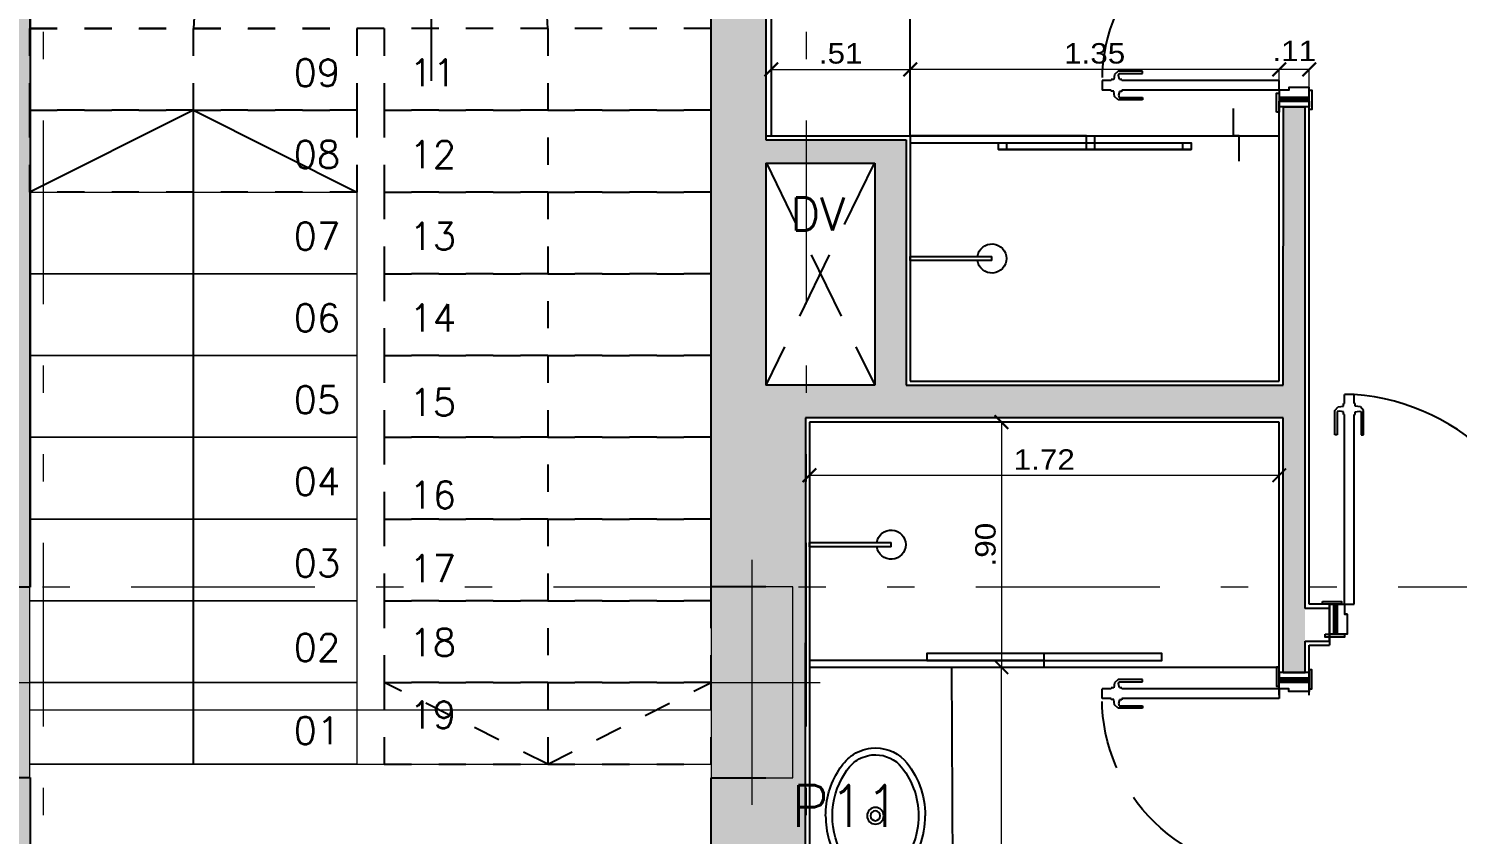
# Model space of a CAD drawing. Header units: metres. Extents: x 219 to 707, y -561 to -17.
# Drawn here: x 355.59 to 360.83, y -174.68 to -171.73 of the extents above; entities that cross this region are included whole.
import ezdxf
from ezdxf.enums import TextEntityAlignment as Align

# ---------------------------------------------------------------- set-up
doc = ezdxf.new("R2010")
doc.units = ezdxf.units.M
doc.linetypes.add('CYPE_RAYAPUNTOPUNTO', pattern=[0.45, 0.225, -0.075, 0, -0.075, 0, -0.075])
doc.linetypes.add('HIDDEN', pattern=[0.375, 0.25, -0.125])
for name, color, linetype in [('1', 1, 'Continuous'), ('2', 2, 'Continuous'), ('A-Aberturas', 2, 'Continuous'), ('A-Equipamiento fijo', 253, 'Continuous'), ('A-Muros', 4, 'Continuous'), ('A-Proyección', 1, 'HIDDEN'), ('A-Revoques', 1, 'Continuous'), ('A-Texto', 3, 'Continuous'), ('Dr Ejes en bloque', 4, 'Continuous'), ('TCOTA', 1, 'Continuous')]:
    doc.layers.add(name, color=color, linetype=linetype)
for name, color, linetype, lineweight in [('COTAS_REPLANTEO', 7, 'CYPE_RAYAPUNTOPUNTO', 0), ('ESC_ESCALON', 2, 'Continuous', 0), ('PILAR_EJES', 1, 'Continuous', 0), ('PILAR_HORMIGON', 5, 'Continuous', 20), ('PILAR_REF', 253, 'Continuous', 0), ('VIG_CARAS', 253, 'Continuous', 9)]:
    doc.layers.add(name, color=color, linetype=linetype, lineweight=lineweight)
for name, color, linetype, transparency in [('M-Muro hueco 11', 141, 'Continuous', 0.5), ('M1-Muro Común 20', 12, 'Continuous', 0.5), ('M3- Muro Hueco 15', 113, 'Continuous', 0.7)]:
    doc.layers.add(name, color=color, linetype=linetype, transparency=transparency)
doc.styles.add('1-50', font='arial.ttf', dxfattribs={"width": 1.1, "height": 0.075})
doc.styles.add('CYPETXT', font='romans', dxfattribs={"height": 0.2})
doc.styles.add('T12', font='romans.shx', dxfattribs={"height": 0.12})
doc.dimstyles.new('1-50', dxfattribs={"dimscale": 0, "dimtxt": 0.075, "dimasz": 0.05, "dimexe": 0, "dimexo": 0.025, "dimgap": 0.02, "dimtad": 1, "dimzin": 4, "dimdsep": 46, "dimtxsty": '1-50', "dimblk": 'ARCHTICK', "dimcen": 0.09, "dimclrd": 256, "dimclre": 8, "dimclrt": 2, "dimadec": 0, "dimazin": 3, "dimtfac": 1, "dimtofl": 0, "dimtmove": 2, "dimatfit": 3, "dimldrblk": 'OPEN90', "dimfxl": 1, "dimtolj": 1, "dimtzin": 0, "dimlwd": 18, "dimlwe": 18, "dimarcsym": 0})

# ---------------------------------------------------------------- blocks, each defined once
blk = doc.blocks.new('Ducha')
for p, q in [((-0.0075, 0.3), (0.0075, 0.3)), ((-0.0075, 0.3), (-0.0075, 0)), ((0.0075, 0), (0.0075, 0.3)), ((-0.0075, 0), (0.0075, 0))]:
    blk.add_line(p, q)
blk.add_arc((0, 0.3), 0.0534, 278.1194, 261.8806)
blk = doc.blocks.new('L-37-s')
at = {"layer": 'A-Equipamiento fijo'}
for points in [[(0.0002, -0.1, 0.145827), (-0.1681, -0.1487, 0.090827), (-0.22, -0.194, 0.12568), (-0.2484, -0.2673, 0.221372), (-0.2058, -0.3881, 0.186059), (0.0002, -0.4655, 0.186059)], [(-0.0002, -0.1, -0.145827), (0.1681, -0.1487, -0.090827), (0.22, -0.194, -0.12568), (0.2484, -0.2673, -0.221372), (0.2058, -0.3881, -0.186059), (-0.0002, -0.4655, -0.186059)]]:
    blk.add_lwpolyline(points, format="xyb", dxfattribs=at)
blk.add_lwpolyline([(0, -0.125, 0.14623), (-0.155, -0.17, 0.09047), (-0.2, -0.209, 0.123903), (-0.2235, -0.27, 0.21906), (-0.1885, -0.37, 0.185248), (0, -0.4405, 0.185248), (0.1885, -0.37, 0.21906), (0.2235, -0.27, 0.123903), (0.2, -0.209, 0.09047), (0.155, -0.17, 0.14623)], format="xyb", close=True, dxfattribs=at)
for radius in [0.0305, 0.018]:
    blk.add_circle((0, -0.2825), radius, dxfattribs=at)
blk = doc.blocks.new('hoja 65')
for p, q in [((1.8722, 6.9573), (1.8722, 6.9907)), ((1.9082, 6.9907), (1.8722, 6.9907)), ((1.8722, 6.9573), (1.8722, 6.9907)), ((1.9082, 6.9907), (1.8722, 6.9907)), ((1.9082, 6.9573), (1.9082, 6.9907)), ((1.9082, 6.9573), (1.9082, 6.9907)), ((1.8378, 6.9321), (1.8496, 6.945)), ((1.8378, 6.9321), (1.8496, 6.945)), ((1.8378, 6.8428), (1.8378, 6.9321)), ((1.8378, 6.8428), (1.8378, 6.9321)), ((1.8539, 6.9299), (1.8464, 6.9283)), ((1.8539, 6.9299), (1.8464, 6.9283)), ((1.8464, 6.9283), (1.8464, 6.8428)), ((1.8464, 6.9283), (1.8464, 6.8428)), ((1.8496, 6.945), (1.869, 6.9476)), ((1.8496, 6.945), (1.869, 6.9476)), ((1.8684, 6.9272), (1.8539, 6.9299)), ((1.8684, 6.9272), (1.8539, 6.9299)), ((1.8684, 6.9175), (1.8684, 6.9272)), ((1.8684, 6.9175), (1.8684, 6.9272)), ((1.869, 6.9476), (1.869, 6.9573)), ((1.869, 6.9573), (1.8722, 6.9573)), ((1.869, 6.9476), (1.869, 6.9573)), ((1.869, 6.9573), (1.8722, 6.9573)), ((1.9115, 6.9573), (1.9082, 6.9573)), ((1.9115, 6.9573), (1.9082, 6.9573)), ((1.9115, 6.9476), (1.9115, 6.9573)), ((1.9115, 6.9476), (1.9115, 6.9573)), ((1.9308, 6.945), (1.9115, 6.9476)), ((1.9308, 6.945), (1.9115, 6.9476)), ((1.912, 6.9272), (1.9265, 6.9299)), ((1.912, 6.9272), (1.9265, 6.9299)), ((1.912, 6.9175), (1.912, 6.9272)), ((1.912, 6.9175), (1.912, 6.9272)), ((1.9265, 6.9299), (1.9341, 6.9283)), ((1.9265, 6.9299), (1.9341, 6.9283)), ((1.9427, 6.9321), (1.9308, 6.945)), ((1.9427, 6.9321), (1.9308, 6.945)), ((1.9341, 6.9283), (1.9341, 6.8428)), ((1.9341, 6.9283), (1.9341, 6.8428)), ((1.9427, 6.8428), (1.9427, 6.9321)), ((1.9427, 6.8428), (1.9427, 6.9321)), ((1.8722, 6.9175), (1.8684, 6.9175)), ((1.8722, 6.9175), (1.8684, 6.9175)), ((1.8722, 6.3407), (1.8722, 6.9175)), ((1.8722, 6.3407), (1.8722, 6.9175)), ((1.9082, 6.3407), (1.9082, 6.9175)), ((1.9082, 6.9175), (1.912, 6.9175)), ((1.9082, 6.3407), (1.9082, 6.9175)), ((1.9082, 6.9175), (1.912, 6.9175)), ((1.8464, 6.8428), (1.8378, 6.8428)), ((1.8464, 6.8428), (1.8378, 6.8428)), ((1.9341, 6.8428), (1.9427, 6.8428)), ((1.9341, 6.8428), (1.9427, 6.8428)), ((1.8722, 6.3407), (1.9082, 6.3407)), ((1.8722, 6.3407), (1.9082, 6.3407))]:
    blk.add_line(p, q)
blk = doc.blocks.new('A$C9029')
at = {"transparency": 33554661}
h = blk.add_hatch(dxfattribs=at)
h.set_pattern_fill('ANSI31', color=1, scale=0.001, angle=180, style=0)
h.set_pattern_definition([(135, (3010.01075, -1180.768174), (0.0022450640303, 0.0022450640303), [])])
h.paths.add_polyline_path([(0.79, 0.01), (0.79, 0.12), (0.775, 0.12), (0.775, 0.01)])
h.paths.add_polyline_path([(0.055, 0.01), (0.055, 0.12), (0.04, 0.12), (0.04, 0.01)])
for p, q in [((0.04, 0.12), (0.02, 0.12)), ((0.79, 0.12), (0.81, 0.12)), ((0.04, 0.01), (0.02, 0.01)), ((0.79, 0.01), (0.81, 0.01))]:
    blk.add_line(p, q, dxfattribs=at)
for points in [[(0, 0.13), (0.07, 0.13), (0.07, 0.12), (0, 0.12)], [(0.83, 0.13), (0.76, 0.13), (0.76, 0.12), (0.83, 0.12)], [(0.01, 0.01), (0.08, 0.01), (0.08, 0), (0.01, 0)], [(0.82, 0.01), (0.75, 0.01), (0.75, 0), (0.82, 0)]]:
    blk.add_lwpolyline(points, close=True, dxfattribs=at)
at = {"color": 0, "linetype": 'ByBlock', "transparency": 33554661}
for points in [[(0.02, 0.12), (0.04, 0.12), (0.04, 0.01), (0.02, 0.01)], [(0.055, 0.12), (0.055, 0.01), (0.09, 0.01), (0.09, 0.084), (0.08, 0.084), (0.08, 0.12)], [(0.775, 0.12), (0.775, 0.01), (0.74, 0.01), (0.74, 0.084), (0.75, 0.084), (0.75, 0.12)], [(0.79, 0.12), (0.81, 0.12), (0.81, 0.01), (0.79, 0.01)]]:
    blk.add_lwpolyline(points, close=True, dxfattribs=at)
at = {"layer": 'A-Proyección', "transparency": 33554661}
blk.add_arc((0.1135, 0.1333), 0.6367, 358.7992, 89.7714, dxfattribs=at)
at = {"transparency": 33554661}
blk.add_blockref('hoja 65', (-1.7922, -6.2207), dxfattribs=at)
blk = doc.blocks.new('hoja 75')
for p, q in [((2947.502, 1180.9982), (2947.5913, 1180.9982)), ((2947.502, 1180.9896), (2947.502, 1180.9982)), ((2947.5875, 1180.9896), (2947.502, 1180.9896)), ((2947.5864, 1180.9675), (2947.5891, 1180.9821)), ((2947.5891, 1180.9821), (2947.5875, 1180.9896)), ((2947.5913, 1180.9982), (2947.6042, 1180.9864)), ((2947.6042, 1180.9864), (2947.6069, 1180.967)), ((2946.8799, 1180.9638), (2947.5768, 1180.9638)), ((2946.8799, 1180.9638), (2946.8799, 1180.9278)), ((2946.8799, 1180.9278), (2947.5768, 1180.9278)), ((2947.5768, 1180.9638), (2947.5768, 1180.9675)), ((2947.5768, 1180.9675), (2947.5864, 1180.9675)), ((2947.5768, 1180.9278), (2947.5768, 1180.924)), ((2947.5768, 1180.924), (2947.5864, 1180.924)), ((2947.5864, 1180.924), (2947.5891, 1180.9094)), ((2947.6042, 1180.9051), (2947.6069, 1180.9245)), ((2947.6069, 1180.967), (2947.6166, 1180.967)), ((2947.6069, 1180.9245), (2947.6166, 1180.9245)), ((2947.6166, 1180.967), (2947.6166, 1180.9638)), ((2947.6166, 1180.9638), (2947.6499, 1180.9638)), ((2947.6166, 1180.9277), (2947.6499, 1180.9277)), ((2947.6166, 1180.9245), (2947.6166, 1180.9277)), ((2947.6499, 1180.9277), (2947.6499, 1180.9638)), ((2947.5875, 1180.9019), (2947.502, 1180.9019)), ((2947.502, 1180.9019), (2947.502, 1180.8933)), ((2947.502, 1180.8933), (2947.5913, 1180.8933)), ((2947.5891, 1180.9094), (2947.5875, 1180.9019)), ((2947.5913, 1180.8933), (2947.6042, 1180.9051))]:
    blk.add_line(p, q)
blk = doc.blocks.new('A$C30CA3CF2')
at = {"transparency": 33554661}
h = blk.add_hatch(dxfattribs=at)
h.set_pattern_fill('ANSI31', color=1, scale=0.001, angle=180, style=0)
h.set_pattern_definition([(225, (3011.2897267, 1180.500286), (0.0022450640303, -0.0022450640303), [])])
h.paths.add_polyline_path([(1.609, 0.7021), (1.624, 0.7021), (1.624, 0.8121), (1.609, 0.8121)])
h.paths.add_polyline_path([(0.774, 0.7021), (0.789, 0.7021), (0.789, 0.8121), (0.774, 0.8121)])
for p, q in [((0.774, 0.8121), (0.754, 0.8121)), ((1.624, 0.8121), (1.644, 0.8121)), ((0.824, 0.7761), (0.814, 0.7761)), ((1.574, 0.7021), (1.654, 0.7021))]:
    blk.add_line(p, q, dxfattribs=at)
for points in [[(0.734, 0.8221), (0.804, 0.8221), (0.804, 0.8121), (0.734, 0.8121)], [(1.664, 0.8221), (1.594, 0.8221), (1.594, 0.8121), (1.664, 0.8121)], [(0.744, 0.7021), (0.814, 0.7021), (0.814, 0.6921), (0.744, 0.6921)], [(1.654, 0.7021), (1.584, 0.7021), (1.584, 0.6921), (1.654, 0.6921)]]:
    blk.add_lwpolyline(points, close=True, dxfattribs=at)
at = {"color": 0, "linetype": 'ByBlock', "transparency": 33554661}
for points in [[(0.759, 0.8121), (0.774, 0.8121), (0.774, 0.7021), (0.759, 0.7021)], [(0.789, 0.8121), (0.814, 0.8121), (0.814, 0.7761), (0.824, 0.7761), (0.824, 0.7021), (0.789, 0.7021)], [(1.609, 0.8121), (1.584, 0.8121), (1.584, 0.7761), (1.574, 0.7761), (1.574, 0.7021), (1.609, 0.7021)], [(1.624, 0.8121), (1.639, 0.8121), (1.639, 0.7021), (1.624, 0.7021)]]:
    blk.add_lwpolyline(points, close=True, dxfattribs=at)
at = {"color": 1, "transparency": 33554661}
blk.add_arc((0.7921, 0.7921), 0.7921, 1.4466, 85.8096, dxfattribs=at)
at = {"transparency": 33554661, "rotation": 90}
blk.add_blockref('hoja 75', (1181.7777, -2946.0678), dxfattribs=at)
blk.add_blockref('hoja 75', (1181.7777, -2946.0678), dxfattribs=at)
blk = doc.blocks.new('_ArchTick')
at = {"color": 0, "linetype": 'ByBlock', "const_width": 0.15}
blk.add_lwpolyline([(-0.5, -0.5), (0.5, 0.5)], dxfattribs=at)
blk = doc.blocks.new('*D289')
at = {"layer": 'Defpoints', "color": 0, "transparency": 16777216}
for p in [(358.8257, -171.8758), (358.3156, -172.1198), (358.8257, -172.1198)]:
    blk.add_point(p, dxfattribs=at)
at = {"layer": 'TCOTA', "color": 8, "lineweight": 18, "transparency": 16777216}
for p, q in [((358.3156, -172.0948), (358.3156, -171.8758)), ((358.8257, -172.0948), (358.8257, -171.8758))]:
    blk.add_line(p, q, dxfattribs=at)
at = {"layer": 'TCOTA', "lineweight": 18, "transparency": 16777216}
blk.add_line((358.3156, -171.8758), (358.8257, -171.8758), dxfattribs=at)
at = {"layer": 'TCOTA', "lineweight": 18, "transparency": 16777216, "xscale": 0.05, "yscale": 0.05, "zscale": 0.05, "rotation": 180}
blk.add_blockref('_ArchTick', (358.3156, -171.8758), dxfattribs=at)
at = {"layer": 'TCOTA', "lineweight": 18, "transparency": 16777216, "xscale": 0.05, "yscale": 0.05, "zscale": 0.05}
blk.add_blockref('_ArchTick', (358.8257, -171.8758), dxfattribs=at)
at = {"layer": 'TCOTA', "color": 2, "transparency": 16777216, "insert": (358.5706, -171.8175), "char_height": 0.075, "attachment_point": 5, "style": '1-50'}
blk.add_mtext('\\A1;.51', dxfattribs=at)
blk = doc.blocks.new('_Open90')
at = {"color": 0, "linetype": 'ByBlock', "lineweight": -2}
for p, q in [((0, 0), (-1, 0)), ((-0.5, 0.5), (0, 0)), ((0, 0), (-0.5, -0.5))]:
    blk.add_line(p, q, dxfattribs=at)
blk = doc.blocks.new('*D290')
at = {"layer": 'Defpoints', "color": 0, "transparency": 16777216}
for p in [(358.8257, -171.8758), (358.8257, -172.0326), (360.1798, -172.0326)]:
    blk.add_point(p, dxfattribs=at)
at = {"layer": 'TCOTA', "color": 8, "lineweight": 18, "transparency": 16777216}
for p, q in [((358.8257, -172.0076), (358.8257, -171.8758)), ((360.1798, -172.0076), (360.1798, -171.8758))]:
    blk.add_line(p, q, dxfattribs=at)
at = {"layer": 'TCOTA', "lineweight": 18, "transparency": 16777216}
blk.add_line((360.1798, -171.8758), (358.8257, -171.8758), dxfattribs=at)
at = {"layer": 'TCOTA', "lineweight": 18, "transparency": 16777216, "xscale": 0.05, "yscale": 0.05, "zscale": 0.05, "rotation": 180}
blk.add_blockref('_ArchTick', (358.8257, -171.8758), dxfattribs=at)
at = {"layer": 'TCOTA', "lineweight": 18, "transparency": 16777216, "xscale": 0.05, "yscale": 0.05, "zscale": 0.05}
blk.add_blockref('_ArchTick', (360.1798, -171.8758), dxfattribs=at)
at = {"layer": 'TCOTA', "color": 2, "transparency": 16777216, "insert": (359.5027, -171.8174), "char_height": 0.075, "attachment_point": 5, "style": '1-50'}
blk.add_mtext('\\A1;1.35', dxfattribs=at)
blk = doc.blocks.new('*D291')
at = {"layer": 'Defpoints', "color": 0, "transparency": 16777216}
for p in [(360.1801, -171.8758), (360.1801, -172.0745), (360.2901, -172.0745)]:
    blk.add_point(p, dxfattribs=at)
at = {"layer": 'TCOTA', "color": 8, "lineweight": 18, "transparency": 16777216}
for p, q in [((360.1801, -172.0495), (360.1801, -171.8758)), ((360.2901, -172.0495), (360.2901, -171.8758))]:
    blk.add_line(p, q, dxfattribs=at)
at = {"layer": 'TCOTA', "lineweight": 18, "transparency": 16777216}
blk.add_line((360.2901, -171.8758), (360.1801, -171.8758), dxfattribs=at)
at = {"layer": 'TCOTA', "lineweight": 18, "transparency": 16777216, "xscale": 0.05, "yscale": 0.05, "zscale": 0.05, "rotation": 180}
blk.add_blockref('_ArchTick', (360.1801, -171.8758), dxfattribs=at)
at = {"layer": 'TCOTA', "lineweight": 18, "transparency": 16777216, "xscale": 0.05, "yscale": 0.05, "zscale": 0.05}
blk.add_blockref('_ArchTick', (360.2901, -171.8758), dxfattribs=at)
at = {"layer": 'TCOTA', "color": 2, "transparency": 16777216, "insert": (360.2351, -171.8081), "char_height": 0.075, "attachment_point": 5, "style": '1-50'}
blk.add_mtext('\\A1;.11', dxfattribs=at)
blk = doc.blocks.new('*D292')
at = {"layer": 'Defpoints', "color": 0, "transparency": 16777216}
for p in [(358.4557, -173.1699), (360.18, -173.1701), (360.18, -173.3652)]:
    blk.add_point(p, dxfattribs=at)
at = {"layer": 'TCOTA', "color": 8, "lineweight": 18, "transparency": 16777216}
for p, q in [((358.4557, -173.1949), (358.4557, -173.3652)), ((360.18, -173.1951), (360.18, -173.3652))]:
    blk.add_line(p, q, dxfattribs=at)
at = {"layer": 'TCOTA', "lineweight": 18, "transparency": 16777216}
blk.add_line((358.4557, -173.3652), (360.18, -173.3652), dxfattribs=at)
at = {"layer": 'TCOTA', "lineweight": 18, "transparency": 16777216, "xscale": 0.05, "yscale": 0.05, "zscale": 0.05, "rotation": 180}
blk.add_blockref('_ArchTick', (358.4557, -173.3652), dxfattribs=at)
at = {"layer": 'TCOTA', "lineweight": 18, "transparency": 16777216, "xscale": 0.05, "yscale": 0.05, "zscale": 0.05}
blk.add_blockref('_ArchTick', (360.18, -173.3652), dxfattribs=at)
at = {"layer": 'TCOTA', "color": 2, "transparency": 16777216, "insert": (359.3178, -173.3076), "char_height": 0.075, "attachment_point": 5, "style": '1-50'}
blk.add_mtext('\\A1;1.72', dxfattribs=at)
blk = doc.blocks.new('*D293')
at = {"layer": 'Defpoints', "color": 0, "transparency": 16777216}
for p in [(358.9857, -174.0698), (359.1605, -174.0698), (358.9856, -175.6098)]:
    blk.add_point(p, dxfattribs=at)
at = {"layer": 'TCOTA', "color": 8, "lineweight": 18, "transparency": 16777216}
for p, q in [((359.0107, -174.0698), (359.1605, -174.0698)), ((359.0106, -175.6098), (359.1605, -175.6098))]:
    blk.add_line(p, q, dxfattribs=at)
at = {"layer": 'TCOTA', "lineweight": 18, "transparency": 16777216}
blk.add_line((359.1605, -175.6098), (359.1605, -174.0698), dxfattribs=at)
at = {"layer": 'TCOTA', "lineweight": 18, "transparency": 16777216, "xscale": 0.05, "yscale": 0.05, "zscale": 0.05}
for p, rotation in [((359.1605, -174.0698), 90), ((359.1605, -175.6098), 270)]:
    blk.add_blockref('_ArchTick', p, dxfattribs=dict(at, rotation=rotation))
at = {"layer": 'TCOTA', "color": 2, "transparency": 16777216, "insert": (359.1022, -174.8398), "char_height": 0.075, "attachment_point": 5, "rotation": 90, "style": '1-50'}
blk.add_mtext('\\A1;1.54', dxfattribs=at)
blk = doc.blocks.new('*D294')
at = {"layer": 'Defpoints', "color": 0, "transparency": 16777216}
for p in [(359.1374, -173.1699), (359.1374, -174.0698), (359.1605, -174.0698)]:
    blk.add_point(p, dxfattribs=at)
at = {"layer": 'TCOTA', "color": 8, "lineweight": 18, "transparency": 16777216}
for p, q in [((359.1624, -173.1699), (359.1605, -173.1699)), ((359.1624, -174.0698), (359.1605, -174.0698))]:
    blk.add_line(p, q, dxfattribs=at)
at = {"layer": 'TCOTA', "lineweight": 18, "transparency": 16777216}
blk.add_line((359.1605, -173.1699), (359.1605, -174.0698), dxfattribs=at)
at = {"layer": 'TCOTA', "lineweight": 18, "transparency": 16777216, "xscale": 0.05, "yscale": 0.05, "zscale": 0.05}
for p, rotation in [((359.1605, -173.1699), 90), ((359.1605, -174.0698), 270)]:
    blk.add_blockref('_ArchTick', p, dxfattribs=dict(at, rotation=rotation))
at = {"layer": 'TCOTA', "color": 2, "transparency": 16777216, "insert": (359.1022, -173.6198), "char_height": 0.075, "attachment_point": 5, "rotation": 90, "style": '1-50'}
blk.add_mtext('\\A1;.90', dxfattribs=at)
blk = doc.blocks.new('Ejes del pilar')
at = {"layer": 'PILAR_EJES'}
for p, q in [((0, -0.5), (0, 0.5)), ((-0.5, 0), (0.5, 0))]:
    blk.add_line(p, q, dxfattribs=at)
blk = doc.blocks.new('A$Cbfd24b4d')
at = {"transparency": 33554559}
h = blk.add_hatch(color=253, dxfattribs=at)
h.paths.add_polyline_path([(-17.7008, -9.9381), (-17.0008, -9.9381), (-17.0008, -9.6381), (-17.7008, -9.6381)])
h.paths.add_polyline_path([(-17.2011, -13.9003), (-16.9011, -13.9003), (-16.9011, -13.3003), (-17.2011, -13.3003)])
h.paths.add_polyline_path([(-12.0511, -13.9003), (-11.7511, -13.9003), (-11.7511, -13.3003), (-12.0511, -13.3003)])
h.paths.add_polyline_path([(-12.0508, -10.4381), (-11.7508, -10.4381), (-11.7508, -9.6381), (-12.0508, -9.6381)])
h.paths.add_polyline_path([(-6.8008, -10.3381), (-6.4508, -10.3381), (-6.4508, -9.6381), (-6.8008, -9.6381)])
h.paths.add_polyline_path([(-6.802, -13.9003), (-6.502, -13.9003), (-6.502, -13.3003), (-6.802, -13.3003)])
h.paths.add_polyline_path([(-3.7511, -13.9003), (-3.4511, -13.9003), (-3.4511, -13.2003), (-3.7511, -13.2003)])
h.paths.add_polyline_path([(-3.7508, -10.3381), (-3.4508, -10.3381), (-3.4508, -9.6381), (-3.7508, -9.6381)])
h.paths.add_polyline_path([(0.9002, -13.9003), (1.6002, -13.9003), (1.6002, -13.6003), (0.9002, -13.6003)])
h.paths.add_polyline_path([(6.3, -13.9003), (6.6, -13.9003), (6.6, -13.3003), (6.3, -13.3003)])
h.paths.add_polyline_path([(6.3, -10.3381), (6.6, -10.3381), (6.6, -9.6381), (6.3, -9.6381)])
h.paths.add_polyline_path([(6.2997, -3.5519), (6.5997, -3.5519), (6.5997, -2.8519), (6.2997, -2.8519)])
h.paths.add_polyline_path([(-0.3503, -4.0492), (-0.0503, -4.0492), (-0.0503, -3.3492), (-0.3503, -3.3492)])
h.paths.add_polyline_path([(-3.1503, -4.05), (-2.8503, -4.05), (-2.8503, -3.35), (-3.1503, -3.35)])
h.paths.add_polyline_path([(-7.3003, -3.6492), (-6.6003, -3.6492), (-6.6003, -3.3492), (-7.3003, -3.3492)])
h.paths.add_polyline_path([(-12.0503, -3.6492), (-11.3503, -3.6492), (-11.3503, -3.3492), (-12.0503, -3.3492)])
at = {"layer": 'PILAR_HORMIGON'}
for points in [[(-3.1503, -4.05), (-2.8503, -4.05), (-2.8503, -3.35), (-3.1503, -3.35), (-3.1503, -4.05)], [(-3.1503, -4.05), (-2.8503, -4.05), (-2.8503, -3.35), (-3.1503, -3.35), (-3.1503, -4.05)], [(-3.1503, -4.05), (-2.8503, -4.05), (-2.8503, -3.35), (-3.1503, -3.35), (-3.1503, -4.05)], [(-0.3503, -4.0492), (-0.0503, -4.0492), (-0.0503, -3.3492), (-0.3503, -3.3492), (-0.3503, -4.0492)], [(-0.3503, -4.0492), (-0.0503, -4.0492), (-0.0503, -3.3492), (-0.3503, -3.3492), (-0.3503, -4.0492)], [(-0.3503, -4.0492), (-0.0503, -4.0492), (-0.0503, -3.3492), (-0.3503, -3.3492), (-0.3503, -4.0492)]]:
    blk.add_lwpolyline(points, close=True, dxfattribs=at)
at = {"layer": 'TCOTA'}
blk.add_line((-1.5503, -1.3), (-1.6503, -1.3), dxfattribs=at)
at = {"layer": 'VIG_CARAS'}
for p, q in [((-2.85, -3.8), (-0.3503, -3.8)), ((-2.85, -4), (-0.3503, -4))]:
    blk.add_line(p, q, dxfattribs=at)
at = {"layer": 'PILAR_EJES', "xscale": 0.5, "yscale": 0.9000000000000001}
for p in [(-3.0003, -3.7), (-3.0003, -3.7), (-3.0003, -3.7), (-0.2003, -3.6992), (-0.2003, -3.6992), (-0.2003, -3.6992)]:
    blk.add_blockref('Ejes del pilar', p, dxfattribs=at)
at = {"layer": 'PILAR_REF', "style": 'CYPETXT', "width": 1.060755}
blk.add_text('P11', height=0.15333, dxfattribs=at).set_placement((-0.0565, -4.2297, -100.7847), (0.3462, -4.2297, -100.7847), align=Align.FIT)
at = {"layer": 'TCOTA', "style": 'T12'}
for s, p in [('09', (-1.883, -1.5119)), ('11', (-1.4577, -1.5119)), ('08', (-1.883, -1.8119)), ('12', (-1.4577, -1.8119)), ('07', (-1.883, -2.1119)), ('13', (-1.4577, -2.1119)), ('06', (-1.883, -2.4119)), ('14', (-1.4577, -2.4119)), ('05', (-1.883, -2.7119)), ('15', (-1.4577, -2.7216)), ('04', (-1.883, -3.0119)), ('16', (-1.4577, -3.0616)), ('03', (-1.883, -3.3119)), ('17', (-1.4577, -3.3317)), ('18', (-1.4577, -3.6034)), ('02', (-1.883, -3.6216)), ('19', (-1.4577, -3.8684)), ('01', (-1.883, -3.9264))]:
    blk.add_text(s, height=0.1, dxfattribs=at).set_placement(p)
blk = doc.blocks.new('DSADADASDAS')
at = {"layer": 'COTAS_REPLANTEO', "ltscale": 3}
for p, q in [((129.9275, 125.9327, -0.525), (129.9275, 146.4778, -0.525)), ((132.7277, 125.9327, -0.525), (132.7277, 146.4778, -0.525)), ((110.0984, 140.3953, -0.525), (141.6696, 140.3953, -0.525))]:
    blk.add_line(p, q, dxfattribs=at)

msp = doc.modelspace()

# ---------------------------------------------------------------- hatches: boundary and pattern name
at = {"layer": 'M-Muro hueco 11', "transparency": 33554534}
h = msp.add_hatch(color=256, dxfattribs=at)
h.dxf.hatch_style = 1
h.paths.add_polyline_path([(360.2751, -172.0126), (360.1951, -172.0126), (360.195, -173.035), (360.1947, -174.0891), (360.2749, -174.0891), (360.2751, -173.8539), (360.2749, -173.8539)])
h = msp.add_hatch(color=256, dxfattribs=at)
h.dxf.hatch_style = 1
h.paths.add_polyline_path([(358.8107, -172.1348), (358.3959, -172.1348), (358.3959, -172.2198), (358.6932, -172.2198), (358.8106, -172.2198)])
h.paths.add_polyline_path([(358.3959, -172.1348), (358.2956, -172.1348), (358.2956, -172.2198), (358.3959, -172.2198)])
at = {"layer": 'M1-Muro Común 20', "transparency": 33554687}
h = msp.add_hatch(color=256, dxfattribs=at)
h.dxf.hatch_style = 1
h.paths.add_polyline_path([(358.2956, -170.526), (358.0956, -170.526), (358.0956, -171.726), (358.0956, -173.7753), (358.2956, -173.7753)])
h.paths.add_polyline_path([(358.2956, -174.4753), (358.0956, -174.4753), (358.0956, -174.926), (358.0956, -176.0648), (356.9458, -176.0648), (356.9458, -175.776), (358.0956, -175.776), (358.0955, -175.626), (356.7958, -175.626), (356.7958, -176.0648), (356.6958, -176.0648), (356.6958, -176.2148), (358.2956, -176.2148)])
h.paths.add_polyline_path([(355.5958, -174.475), (355.3958, -174.475), (355.3958, -176.2148), (355.5958, -176.2148), (355.6958, -176.2148), (355.6958, -176.0648), (355.5958, -176.0648)])
h.paths.add_polyline_path([(355.5955, -173.226), (355.5955, -172.926), (355.5955, -172.626), (355.5955, -172.326), (355.5955, -172.026), (355.5958, -170.526), (355.3958, -170.526), (355.3958, -173.776), (355.5955, -173.776), (355.5955, -173.526)])
h.paths.add_polyline_path([(358.0958, -170.3255), (355.9956, -170.326), (355.9956, -170.526), (358.0958, -170.526)])
edge = h.paths.add_edge_path()
edge.add_line((357.0674, -170.5384), (357.0674, -170.526))
edge.add_line((357.0674, -170.526), (356.8952, -170.526))
edge.add_arc((356.8952, -171.726), 1.2, 81.7537, 90, ccw=False)
edge = h.paths.add_edge_path()
edge.add_line((358.0952, -174.4753), (358.0955, -174.445))
edge.add_arc((356.8956, -174.426), 1.2, 357.6481, 359.0932, ccw=False)
edge.add_line((358.0946, -174.4753), (358.0952, -174.4753))
h = msp.add_hatch(color=256, dxfattribs=at)
h.dxf.hatch_style = 1
h.paths.add_polyline_path([(358.4407, -173.1548), (358.2956, -173.1548), (358.2956, -173.7741), (358.3956, -173.7741), (358.3956, -174.1241), (358.4407, -174.1241)])
h.paths.add_polyline_path([(358.4406, -174.4741), (358.4407, -174.1241), (358.3956, -174.1241), (358.3956, -174.4741), (358.2956, -174.4741), (358.2956, -175.6248), (358.4406, -175.6248)])
at = {"layer": 'M3- Muro Hueco 15', "transparency": 33554687}
h = msp.add_hatch(color=256, dxfattribs=at)
h.dxf.hatch_style = 1
h.paths.add_polyline_path([(360.2752, -170.526), (360.1952, -170.526), (360.1952, -171.2226), (360.2752, -171.2226)])
h.paths.add_polyline_path([(358.8106, -172.2198), (358.6956, -172.2198)])
h.paths.add_polyline_path([(358.8106, -172.2198), (358.6956, -172.2198), (358.6956, -173.0349), (358.8106, -173.0349)])
h.paths.add_polyline_path([(360.195, -173.0349), (358.2956, -173.0349), (358.2956, -173.155), (360.195, -173.155)])
h.paths.add_polyline_path([(364.7953, -173.854), (361.2441, -173.854), (361.2441, -173.9744), (364.7953, -173.9744)])
h.paths.add_polyline_path([(361.4447, -173.9744), (361.3247, -173.9744), (361.3247, -174.1216), (361.4447, -174.1216)])
h.paths.add_polyline_path([(360.2747, -175.7338), (360.2747, -175.6248), (359.7757, -175.6248), (359.7757, -175.7848), (360.2747, -175.7848)])
h.paths.add_polyline_path([(361.4447, -175.0016), (361.3247, -175.0016), (361.3247, -177.0897), (361.4447, -177.0897)])
h.paths.add_polyline_path([(365.3652, -177.0897), (361.3247, -177.0897), (361.3247, -177.2097), (365.3652, -177.2097)])
h.paths.add_polyline_path([(360.2747, -175.7336), (360.1948, -175.7336), (360.1948, -175.7338), (360.2747, -175.7338)], flags=17)

# ---------------------------------------------------------------- linework, layer by layer
at = {"layer": '1'}
for p, q in [((359.4729, -172.1199), (358.8257, -172.1198)), ((359.5029, -172.1699), (359.5029, -172.1199))]:
    msp.add_line(p, q, dxfattribs=at)
for points in [[(358.8257, -172.1448), (359.5029, -172.1449)], [(359.5029, -172.1699), (359.4729, -172.1699), (359.4729, -172.1199), (359.5029, -172.1199)], [(359.1493, -172.1698), (359.8565, -172.1699)]]:
    msp.add_lwpolyline(points, dxfattribs=at)
for points in [[(359.1493, -172.1448), (359.8565, -172.1448), (359.8565, -172.1699), (359.1493, -172.1699)], [(359.1493, -172.1448), (359.1793, -172.1448), (359.1793, -172.1698), (359.1493, -172.1698)], [(359.8265, -172.1449), (359.8565, -172.1449), (359.8565, -172.1699), (359.8265, -172.1699)]]:
    msp.add_lwpolyline(points, close=True, dxfattribs=at)
at = {"layer": '2'}
for p, q in [((356.1955, -172.026), (355.5955, -172.326)), ((356.1955, -174.426), (356.1955, -172.026)), ((356.1955, -172.026), (356.7955, -172.326))]:
    msp.add_line(p, q, dxfattribs=at)
at = {"layer": 'A-Equipamiento fijo'}
for p, q in [((359.3178, -174.0698), (359.3178, -174.0198)), ((359.3178, -174.0448), (358.4557, -174.0447)), ((358.4557, -174.0697), (359.3178, -174.0698)), ((358.9856, -175.6098), (358.9788, -174.0698))]:
    msp.add_line(p, q, dxfattribs=at)
for points in [[(358.2987, -172.1198), (358.8257, -172.1198), (358.8257, -170.5387)], [(358.8257, -172.1198), (360.1801, -172.1199)]]:
    msp.add_lwpolyline(points, dxfattribs=at)
msp.add_lwpolyline([(358.8867, -174.0447), (359.7488, -174.0447), (359.7488, -174.0198), (358.8867, -174.0198)], close=True, dxfattribs=at)
at = {"layer": 'A-Muros'}
for p, q in [((355.5958, -170.526), (355.5958, -173.776)), ((358.0956, -173.7753), (358.0956, -170.526)), ((358.2956, -170.5248), (358.2956, -172.1348)), ((360.195, -173.035), (360.1951, -172.0126)), ((360.1951, -172.0126), (360.2751, -172.0126)), ((360.2749, -173.8539), (360.2751, -172.0126)), ((358.2956, -172.1348), (358.8107, -172.1348)), ((358.8107, -172.1348), (358.8106, -173.0349)), ((358.2956, -172.2198), (358.2957, -173.0348)), ((358.2956, -172.2198), (358.6956, -172.2198)), ((358.6956, -172.2198), (358.6955, -173.0348)), ((358.6955, -173.0348), (358.2956, -173.0348)), ((358.8106, -173.0349), (360.195, -173.035)), ((360.195, -173.155), (358.4409, -173.1548)), ((360.1949, -174.0891), (360.195, -173.155)), ((355.5958, -173.776), (355.3958, -173.776)), ((358.2956, -173.7753), (358.0956, -173.7753)), ((360.3641, -173.8539), (360.2749, -173.8539)), ((360.3641, -173.9739), (360.3641, -173.8539)), ((360.2749, -174.0891), (360.2749, -173.9739)), ((360.2749, -173.9739), (360.3641, -173.9739)), ((360.1949, -174.0891), (360.2749, -174.0891)), ((355.3958, -174.475), (355.5958, -174.475)), ((355.5958, -174.475), (355.5958, -176.0648)), ((358.0952, -174.4753), (358.2956, -174.4753)), ((358.0955, -175.626), (358.0952, -174.4753))]:
    msp.add_line(p, q, dxfattribs=at)
at = {"layer": 'A-Muros', "transparency": 33554687}
msp.add_line((358.4409, -173.1548), (358.4406, -175.6248), dxfattribs=at)
at = {"layer": 'A-Proyección', "ltscale": 0.1}
for p, q in [((356.1955, -172.026), (356.1955, -171.726)), ((357.4955, -171.726), (357.4955, -174.426)), ((357.4955, -174.4255), (356.8955, -174.126)), ((357.4955, -174.4255), (358.0956, -174.1255))]:
    msp.add_line(p, q, dxfattribs=at)
for points in [[(358.0956, -170.526), (358.0956, -171.726), (355.5958, -171.726), (355.5958, -170.526)], [(355.5955, -171.726), (356.7955, -171.726), (356.7955, -172.026), (355.5955, -172.026)], [(358.0955, -171.726), (356.8955, -171.726), (356.8955, -172.026), (358.0955, -172.026)], [(355.5955, -172.026), (356.7955, -172.026), (356.7955, -172.326), (355.5955, -172.326)], [(358.0955, -172.026), (356.8955, -172.026), (356.8955, -172.326), (358.0955, -172.326)], [(358.0955, -172.326), (356.8955, -172.326), (356.8955, -172.626), (358.0955, -172.626)], [(358.0955, -172.626), (356.8955, -172.626), (356.8955, -172.926), (358.0955, -172.926)], [(358.0955, -172.926), (356.8955, -172.926), (356.8955, -173.226), (358.0955, -173.226)], [(358.0955, -173.226), (356.8955, -173.226), (356.8955, -173.526), (358.0955, -173.526)], [(358.0955, -173.526), (356.8955, -173.526), (356.8955, -173.826), (358.0955, -173.826)]]:
    msp.add_lwpolyline(points, close=True, dxfattribs=at)
at = {"layer": 'A-Proyección'}
for points in [[(358.6932, -172.2198), (358.2956, -173.0348)], [(358.298, -172.2198), (358.6955, -173.0348)]]:
    msp.add_lwpolyline(points, dxfattribs=at)
at = {"layer": 'A-Proyección', "ltscale": 0.1}
for points in [[(358.0956, -174.126), (358.0955, -173.826), (356.8955, -173.826), (356.8955, -174.126), (358.0956, -174.126)], [(358.0956, -174.426), (358.0955, -174.126), (356.8955, -174.126), (356.8955, -174.426), (358.0956, -174.426)]]:
    msp.add_lwpolyline(points, dxfattribs=at)
msp.add_arc((356.8455, -171.726), 0.65, 0, 180, dxfattribs=at)
at = {"layer": 'A-Revoques'}
for p, q in [((358.3156, -170.5248), (358.3156, -172.1198)), ((360.18, -173.02), (360.1801, -172.0126)), ((360.2899, -173.8389), (360.2901, -172.0126)), ((358.3156, -172.1198), (358.8257, -172.1198)), ((358.8257, -172.1198), (358.8256, -173.0199)), ((358.8256, -173.0199), (360.18, -173.02)), ((358.4557, -173.1698), (358.4556, -174.4741)), ((360.18, -173.17), (358.4557, -173.1699)), ((360.1799, -174.1721), (360.18, -173.17)), ((360.3641, -173.8389), (360.2899, -173.8389)), ((360.3641, -173.8389), (360.3641, -173.9889)), ((360.3641, -173.8539), (360.3641, -173.9739)), ((360.2899, -174.1721), (360.2899, -173.9889)), ((360.2899, -173.9889), (360.3641, -173.9889)), ((358.4556, -174.4741), (358.4556, -175.6248))]:
    msp.add_line(p, q, dxfattribs=at)
at = {"layer": 'A-Texto', "transparency": 33554687}
msp.add_line((357.0674, -169.1799), (357.0674, -171.9182), dxfattribs=at)
at = {"layer": 'ESC_ESCALON'}
for points in [[(355.5955, -172.326), (356.7955, -172.326), (356.7955, -172.626), (355.5955, -172.626)], [(355.5955, -172.626), (356.7955, -172.626), (356.7955, -172.926), (355.5955, -172.926)], [(355.5955, -172.926), (356.7955, -172.926), (356.7955, -173.226), (355.5955, -173.226)], [(355.5955, -173.226), (356.7955, -173.226), (356.7955, -173.526), (355.5955, -173.526)], [(355.5955, -173.526), (356.7955, -173.526), (356.7955, -173.826), (355.5955, -173.826)], [(355.5955, -173.826), (356.7955, -173.826), (356.7955, -174.126), (355.5955, -174.126)], [(355.5955, -174.126), (356.7955, -174.126), (356.7955, -174.426), (355.5955, -174.426)]]:
    msp.add_lwpolyline(points, close=True, dxfattribs=at)
at = {"layer": 'TCOTA'}
msp.add_line((359.3178, -174.0698), (360.1798, -174.0691), dxfattribs=at)
msp.add_lwpolyline([(360.0327, -172.2128), (360.0327, -172.1199), (360.0127, -172.1199), (360.0127, -172.0196)], dxfattribs=at)

# ---------------------------------------------------------------- block references
msp.add_blockref('A$Cbfd24b4d', (358.4456, -170.426))
at = {"layer": 'A-Aberturas', "transparency": 33554661, "rotation": 90}
msp.add_blockref('A$C9029', (360.2998, -172.0326), dxfattribs=at)
at = {"layer": 'A-Aberturas', "transparency": 33554661}
msp.add_blockref('A$C30CA3CF2', (359.6051, -174.651), dxfattribs=at)
at = {"layer": 'A-Aberturas', "transparency": 33554661, "xscale": -1, "rotation": 90}
msp.add_blockref('A$C9029', (360.2998, -174.0691), dxfattribs=at)
at = {"layer": 'A-Equipamiento fijo', "xscale": -1}
for name, p, rotation in [('Ducha', (358.8256, -172.5698), 270), ('Ducha', (358.4557, -173.6198), 270), ('L-37-s', (358.4155, -174.615), 90)]:
    msp.add_blockref(name, p, dxfattribs=dict(at, rotation=rotation))
at = {"layer": 'Dr Ejes en bloque'}
msp.add_blockref('DSADADASDAS', (225.7179, -314.1705, 0.525), dxfattribs=at)

# ---------------------------------------------------------------- texts
at = {"layer": 'A-Texto', "style": 'T12'}
msp.add_text('DV', height=0.12, dxfattribs=at).set_placement((358.3869, -172.4665))

# ---------------------------------------------------------------- dimensions: what is measured, and where the dimension line sits
at = {"layer": 'TCOTA'}
for base, p1, p2, picture, middle in [((358.8257, -171.8758), (358.3156, -172.1198), (358.8257, -172.1198), '*D289', (358.5706, -171.8175)), ((358.8257, -171.8758), (360.1798, -172.0326), (358.8257, -172.0326), '*D290', (359.5027, -171.8174)), ((360.1801, -171.8758), (360.2901, -172.0745), (360.1801, -172.0745), '*D291', (360.2351, -171.8081)), ((360.18, -173.3652), (358.4557, -173.1699), (360.18, -173.1701), '*D292', (359.3178, -173.3076))]:
    dim = msp.add_linear_dim(base=base, p1=p1, p2=p2, dimstyle='1-50', override={"dimscale": 1}, dxfattribs=at)
    dim.commit()
    dim.dimension.update_dxf_attribs({"geometry": picture, "text_midpoint": middle})
for p1, p2, picture, middle in [((359.1374, -173.1699), (359.1374, -174.0698), '*D294', (359.1022, -173.6198)), ((358.9856, -175.6098), (358.9857, -174.0698), '*D293', (359.1022, -174.8398))]:
    dim = msp.add_linear_dim(base=(359.1605, -174.0698), p1=p1, p2=p2, angle=90, dimstyle='1-50', override={"dimscale": 1}, dxfattribs=at)
    dim.commit()
    dim.dimension.update_dxf_attribs({"geometry": picture, "text_midpoint": middle})

doc.saveas('drawing.dxf')
